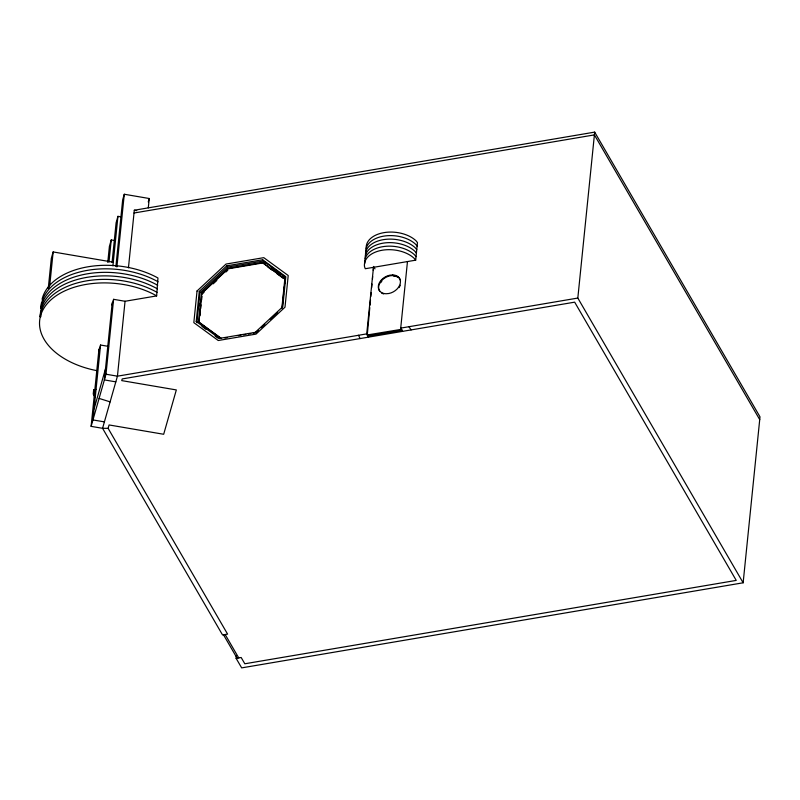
<?xml version="1.0" encoding="UTF-8"?>
<svg xmlns="http://www.w3.org/2000/svg" width="800" height="800" viewBox="0 0 800 800"><rect width="100%" height="100%" fill="white"/><g stroke="black" fill="none" stroke-linecap="round" stroke-linejoin="round"><path stroke-width="1.2" d="M367.27 334.96L401.37 329.34L401.99 330.42L367.89 336.05L367.27 334.96L369.8 307.63M370.03 305.15L370.49 300.18M370.84 296.45L371.18 292.73M371.64 287.76L371.99 284.03M372.45 279.06L372.68 276.58M373.25 270.36L373.48 267.88M48.25 288.57L51.31 258.37L53.15 251.94L113.28 262.2M53.15 251.94L49.84 284.56L48.92 287.77M96.05 389.41L93.67 389.81L93.23 394.08L95.1 397.3M42.08 299.23A72.19 44.54 5.8 0 1 157.96 277.99L156.64 295.91L125.05 301.27L117.44 376.18L102.57 428.31L222.55 634.96L227.59 634.11L108.12 428.34L102.57 428.31L91.12 426.36L98.98 349.01M107.77 262.4L109.4 246.38L111.24 239.96L114.8 240.57M108.58 346.4L100.56 345.03L92.95 419.93L104.4 421.89M108.98 262.13L111.24 239.96M112.08 262.44L116.11 222.77L117.94 216.34L121.51 216.95M112.92 265.83L117.94 216.34M112.22 302.66L104.37 379.91L115.82 381.86M115.9 266.46L122.66 199.93L124.28 194.25L149.24 198.51L148.29 207.87M91.12 426.36L106 374.22L113.6 299.32L125.05 301.27M116.89 266.94L124.28 194.25M128.45 267.81L134.3 210.24L594.68 132.12L760 416.85L743.14 582.79L241.67 667.88L236.13 658.35L236.38 655.89M199.28 291.4L200.01 292.66L196.96 322.72L196.22 321.46L199.28 291.4L226.78 265.84L262.63 259.76L285.82 276.71L282.76 306.77L255.26 332.33M199.41 305.75L199.65 303.34M200.02 315.7L200.39 312.09M200.75 308.47L201.12 304.86M201.61 300.04L201.98 296.43M281.9 307.74L284.84 278.83L262.54 262.52L228.06 268.37L201.6 292.95L198.67 321.87L220.97 338.17M282.15 308.17L282.76 302.14M283.01 299.74L283.62 293.71M283.86 291.3L284.35 286.48M284.6 284.07L285.09 279.26L262.79 262.95L228.31 268.8L201.85 293.38L198.91 322.29L221.22 338.6M368.61 337.12L366.72 333.88L373.57 266.45L374.98 268.89M402.59 331.36L400.71 328.11L407.47 261.57M415.68 260.17L414.14 258.28A27.51 16.97 5.8 0 0 382.21 250.23A27.51 16.97 5.8 0 0 364.53 266.7L365.26 268.73L415.68 260.17L417.47 242.58L415.93 240.69A27.51 16.97 5.8 0 0 384 232.63A27.51 16.97 5.8 0 0 366.31 249.11M743.14 582.79L577.82 298.06L594.68 132.12M98.73 351.46L100.56 345.03M111.98 305L113.6 299.32M148.27 201.92L149.24 198.51M94.08 408.89L105.5 368.87M108.12 428.34L109.08 424.95L163.68 434.27L176.33 389.93L121.73 380.61L122.21 378.93L574.67 302.16L736.23 580.4L244.82 663.78L241.17 657.5L236.13 658.35M200.01 292.66L227.52 267.1L263.36 261.02L285.54 277.24M202.22 294.02L204.05 292.32M213.17 283.85L216.82 280.46M225.94 271.98L227.77 270.28M258.43 330.21L255.7 332.75L253.23 333.17M261.17 327.66L264.82 324.27M270.29 319.19L277.59 312.41M134.02 213.01L594.4 134.89L759.72 419.62M255.45 332.32L219.41 338.41L196.22 321.46M224.91 337.97L227.37 337.55M238.46 335.67L240.92 335.26M243.38 334.84L245.84 334.42M248.31 334L250.77 333.58M366.72 333.88L117.44 376.18L106 374.22M400.71 328.11L577.82 298.06M367.86 335.84L401.85 330.07M93.67 389.81L96.14 389.46M134.3 210.24L136.76 210.66M99.09 398.41L110.11 401.87M158.07 281.84L157.6 281.51A72.19 44.54 5.8 0 0 82.09 271.42A72.19 44.54 5.8 0 0 40.96 308.53M157.71 285.36L157.24 285.03A72.19 44.54 5.8 0 0 84.32 274.38A72.19 44.54 5.8 0 0 40.91 308.55M157.36 288.88L156.88 288.55A72.19 44.54 5.8 0 0 80.52 278.66A72.19 44.54 5.8 0 0 40.24 316.74M157 292.4L156.53 292.06A72.19 44.54 5.8 0 0 82.74 281.6A72.19 44.54 5.8 0 0 40.05 316.75M156.64 295.91L156.17 295.58A72.19 44.54 5.8 0 0 46.2 304.92A72.19 44.54 5.8 0 0 97.29 370.73M266 263.56L263.98 262.09L262.63 259.76M272.05 267.98L281.12 274.62M283.14 276.09L285.15 277.57M268 267.13L271.88 269.97M276.73 273.51L283.52 278.48M202 326.41L206.03 329.35M215.1 335.99L218.13 338.2M417.11 246.1L415.57 244.21A27.51 16.97 5.8 0 0 383.64 236.15A27.51 16.97 5.8 0 0 365.96 252.63M416.75 249.62L415.21 247.73A27.51 16.97 5.8 0 0 383.28 239.67A27.51 16.97 5.8 0 0 365.6 256.15M416.39 253.14L414.86 251.25A27.51 16.97 5.8 0 0 383.77 243.05A27.51 16.97 5.8 0 0 365.13 258.55M416.04 256.66L414.5 254.76A27.51 16.97 5.8 0 0 382.57 246.71A27.51 16.97 5.8 0 0 364.88 263.18M408.92 326.72L411.09 329.91M360.1 338.57L358.5 335.27M226.78 265.84L227.52 267.1M225.16 634.52L238.74 657.91M223.51 634.8L237.09 658.19M368.58 334.75L369.2 335.83M41.45 308.54A72.19 44.54 5.8 0 1 41.48 302.67M40.88 316.75A72.19 44.54 5.8 0 1 40.6 313.23M380.65 282.72A11.8 8.5 -29.6 0 1 381.83 281.2M393.35 276.01A11.8 8.5 -29.6 0 1 398.17 277.41M400.25 285.19A11.8 8.5 -29.6 0 1 399.02 287.62M383.71 293.93A11.8 8.5 -29.6 0 1 381.5 292.93M379.85 291.38A11.8 8.5 -29.6 0 1 390.21 275.76L393.06 275.51A11.8 8.5 -29.6 0 1 400.52 280.45M197.04 290.99L193.83 322.65L218.26 340.51L256.02 334.1L285 307.18L288.21 275.52L263.78 257.66L226.02 264.06L197.04 290.99M392.73 274.93L389.88 275.18A11.8 8.5 -29.6 0 0 378.46 285.3A11.8 8.5 -29.6 0 0 386 293.75L388.85 293.5A11.8 8.5 -29.6 0 0 400.27 283.38A11.8 8.5 -29.6 0 0 392.73 274.93"/></g></svg>
